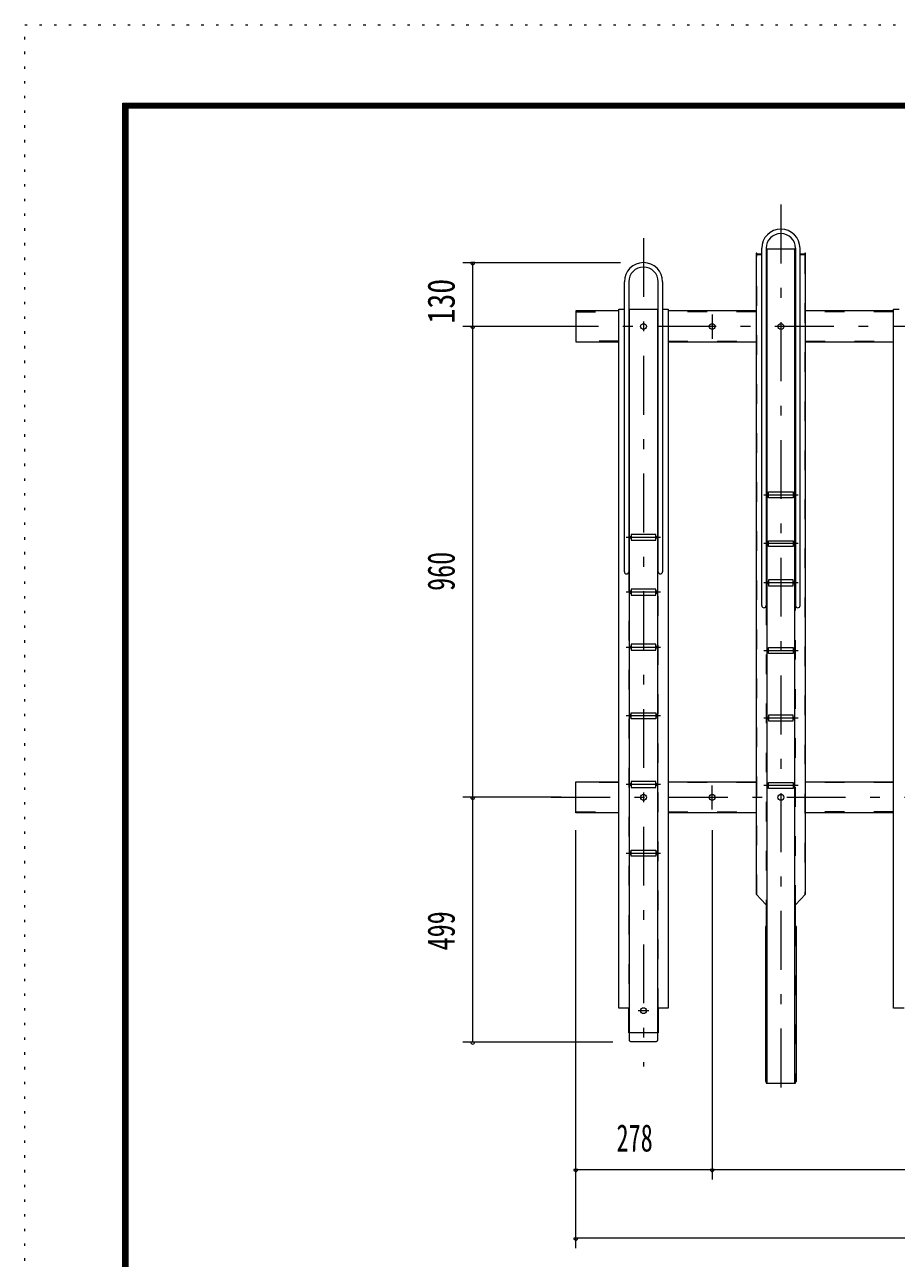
# Model space of a CAD drawing. Units: millimetres, scale not verified. Extents: x -5940 to 5940, y -6448 to 6448.
# Drawn here: x -5940 to -4163, y -563 to 1952 of the extents above; entities that cross this region are included whole.
import ezdxf
from ezdxf.enums import TextEntityAlignment as Align

# ---------------------------------------------------------------- set-up
doc = ezdxf.new("R2010")
doc.units = ezdxf.units.MM
doc.header["$LTSCALE"] = 10
for name, pattern in [('USER2', [10, 4, -6]), ('USER3', [24, 12, -5, 2, -5]), ('USER5', [3, 0.5, -2.5])]:
    doc.linetypes.add(name, pattern=pattern)
for name, color, linetype, lineweight in [('0-2_2-0BOLD', 7, 'Continuous', 18), ('0-3_2-1HIDDEN', 3, 'USER2', 18), ('0-4_2-2CENTER', 3, 'USER3', 18), ('0-5_2-5DIM', 3, 'Continuous', 18), ('0-7_F-F', 5, 'Continuous', 18), ('0-8_F-E_J_ADD', 5, 'USER5', 18)]:
    doc.layers.add(name, color=color, linetype=linetype, lineweight=lineweight)
doc.styles.add('ＭＳ ゴシック', font='')
doc.styles.get('ＭＳ ゴシック').set_extended_font_data('MS Gothic')

msp = doc.modelspace()

# ---------------------------------------------------------------- linework, layer by layer
at = {"layer": '0-2_2-0BOLD'}
for p, q in [((-4448.75, 1484.11), (-4437.35, 1484.11)), ((-4437.35, 768.13), (-4437.35, 1496.53)), ((-4428.35, 1496.53), (-4428.35, 768.13)), ((-4368.35, 1494.85), (-4428.35, 1494.85)), ((-4428.35, 1484.11), (-4426.75, 1484.11)), ((-4369.95, -205.78), (-4369.95, 1494.56)), ((-4368.35, 1484.11), (-4369.95, 1484.11)), ((-4368.35, 1496.53), (-4368.35, 768.13)), ((-4359.35, 768.13), (-4359.35, 1496.53)), ((-4359.35, 1484.11), (-4347.95, 1484.11)), ((-4717.35, 837.19), (-4717.35, 1428.19)), ((-4708.35, 1428.19), (-4708.35, 837.19)), ((-4648.35, 837.19), (-4648.35, 1428.19)), ((-4639.35, 1428.19), (-4639.35, 837.19)), ((-4708.35, 1372.19), (-4648.35, 1372.19)), ((-4639.35, 1372.19), (-4627.95, 1372.19)), ((-4448.75, 1368.69), (-4627.95, 1368.69)), ((-4168.75, 1368.69), (-4347.95, 1368.69)), ((-4627.95, 1305.69), (-4448.75, 1305.69)), ((-4347.95, 1305.69), (-4168.75, 1305.69)), ((-4426.75, 995.79), (-4423.35, 995.79)), ((-4423.35, 991.79), (-4426.75, 991.79)), ((-4373.35, 995.79), (-4369.95, 995.79)), ((-4369.95, 991.79), (-4373.35, 991.79)), ((-4706.75, 909.19), (-4703.35, 909.19)), ((-4653.35, 909.19), (-4649.95, 909.19)), ((-4703.35, 905.19), (-4706.75, 905.19)), ((-4649.95, 905.19), (-4653.35, 905.19)), ((-4423.35, 896.33), (-4426.75, 896.33)), ((-4426.75, 892.33), (-4423.35, 892.33)), ((-4369.95, 896.33), (-4373.35, 896.33)), ((-4373.35, 892.33), (-4369.95, 892.33)), ((-4426.75, 816.28), (-4423.35, 816.28)), ((-4423.35, 812.28), (-4426.75, 812.28)), ((-4373.35, 816.28), (-4369.95, 816.28)), ((-4369.95, 812.28), (-4373.35, 812.28)), ((-4703.35, 797.19), (-4706.75, 797.19)), ((-4706.75, 793.19), (-4703.35, 793.19)), ((-4649.95, 797.19), (-4653.35, 797.19)), ((-4653.35, 793.19), (-4649.95, 793.19)), ((-4706.75, 685.19), (-4703.35, 685.19)), ((-4703.35, 681.19), (-4706.75, 681.19)), ((-4653.35, 685.19), (-4649.95, 685.19)), ((-4649.95, 681.19), (-4653.35, 681.19)), ((-4423.35, 678.54), (-4426.75, 678.54)), ((-4426.75, 674.54), (-4423.35, 674.54)), ((-4369.95, 678.54), (-4373.35, 678.54)), ((-4373.35, 674.54), (-4369.95, 674.54)), ((-4703.35, 545.19), (-4706.75, 545.19)), ((-4706.75, 541.19), (-4703.35, 541.19)), ((-4649.95, 545.19), (-4653.35, 545.19)), ((-4653.35, 541.19), (-4649.95, 541.19)), ((-4426.75, 540.79), (-4423.35, 540.79)), ((-4423.35, 536.79), (-4426.75, 536.79)), ((-4373.35, 540.79), (-4369.95, 540.79)), ((-4369.95, 536.79), (-4373.35, 536.79)), ((-4706.75, 405.19), (-4703.35, 405.19)), ((-4653.35, 405.19), (-4649.95, 405.19)), ((-4627.95, 408.69), (-4448.75, 408.69)), ((-4423.35, 403.05), (-4426.75, 403.05)), ((-4369.95, 403.05), (-4373.35, 403.05)), ((-4347.95, 408.69), (-4168.75, 408.69)), ((-4703.35, 401.19), (-4706.75, 401.19)), ((-4649.95, 401.19), (-4653.35, 401.19)), ((-4426.75, 399.05), (-4423.35, 399.05)), ((-4373.35, 399.05), (-4369.95, 399.05)), ((-4448.75, 345.69), (-4627.95, 345.69)), ((-4168.75, 345.69), (-4347.95, 345.69)), ((-4703.35, 265.19), (-4706.75, 265.19)), ((-4706.75, 261.19), (-4703.35, 261.19)), ((-4649.95, 265.19), (-4653.35, 265.19)), ((-4653.35, 261.19), (-4649.95, 261.19)), ((-4428.35, 157.86), (-4426.75, 157.86)), ((-4426.75, 113.85), (-4429.95, 113.85))]:
    msp.add_line(p, q, dxfattribs=at)
for points in [[(-4437.35, 1484.4), (-4447.15, 1484.4), (-4447.15, 1486.44), (-4448.75, 1486.44), (-4448.75, 179.5), (-4428.35, 157.86), (-4428.35, 113.85)], [(-4369.95, 1494.56), (-4426.75, 1494.56), (-4426.75, -205.78)], [(-4368.35, 157.86), (-4347.95, 179.5), (-4347.95, 1486.44), (-4349.55, 1486.44), (-4349.55, 1484.4), (-4359.35, 1484.4)], [(-4728.75, 1368.69), (-4816.35, 1368.69), (-4816.35, 1305.69), (-4728.75, 1305.69)], [(-4706.75, -52.81), (-4728.75, -52.81), (-4728.75, 1372.19), (-4717.35, 1372.19)], [(-4649.95, 1372.19), (-4649.95, -118.09), (-4649.97, -118.39), (-4650.03, -118.7), (-4650.12, -119), (-4650.25, -119.3), (-4650.42, -119.58), (-4650.62, -119.85), (-4650.86, -120.11), (-4651.12, -120.36), (-4651.42, -120.59), (-4651.74, -120.79), (-4652.08, -120.98), (-4652.45, -121.15), (-4652.84, -121.29), (-4653.24, -121.41), (-4653.66, -121.5), (-4654.08, -121.57), (-4654.51, -121.61), (-4654.95, -121.62), (-4701.75, -121.62), (-4702.19, -121.61), (-4702.62, -121.57), (-4703.04, -121.5), (-4703.46, -121.41), (-4703.86, -121.29), (-4704.25, -121.15), (-4704.62, -120.98), (-4704.96, -120.79), (-4705.29, -120.59), (-4705.58, -120.36), (-4705.85, -120.11), (-4706.08, -119.85), (-4706.28, -119.58), (-4706.45, -119.3), (-4706.58, -119), (-4706.67, -118.7), (-4706.73, -118.39), (-4706.75, -118.09), (-4706.75, 1372.19)], [(-4627.95, 1372.19), (-4627.95, -52.81), (-4649.95, -52.81)], [(-4146.75, -52.81), (-4168.75, -52.81), (-4168.75, 1372.19), (-4157.35, 1372.19)], [(-4728.75, 345.69), (-4816.35, 345.69), (-4816.35, 408.69), (-4728.75, 408.69)], [(-4368.35, 113.85), (-4368.35, 157.86), (-4369.95, 157.86)], [(-4429.95, 113.85), (-4429.95, -202.5), (-4426.75, -202.5)], [(-4369.95, -202.5), (-4366.75, -202.5), (-4366.75, 113.85), (-4369.95, 113.85)], [(-4648.35, -52.81), (-4648.35, -102.81), (-4708.35, -102.81), (-4708.35, -52.81)], [(-4428.35, -202.5), (-4428.35, -205.78), (-4368.35, -205.78), (-4368.35, -202.5)]]:
    msp.add_lwpolyline(points, dxfattribs=at)
for points in [[(-4423.35, 987.79), (-4423.35, 999.79), (-4373.35, 999.79), (-4373.35, 987.79)], [(-4653.35, 913.19), (-4703.35, 913.19), (-4703.35, 901.19), (-4653.35, 901.19)], [(-4373.35, 888.33), (-4423.35, 888.33), (-4423.35, 900.33), (-4373.35, 900.33)], [(-4423.35, 808.28), (-4373.35, 808.28), (-4373.35, 820.28), (-4423.35, 820.28)], [(-4703.35, 801.19), (-4703.35, 789.19), (-4653.35, 789.19), (-4653.35, 801.19)], [(-4653.35, 689.19), (-4703.35, 689.19), (-4703.35, 677.19), (-4653.35, 677.19)], [(-4373.35, 670.54), (-4423.35, 670.54), (-4423.35, 682.54), (-4373.35, 682.54)], [(-4703.35, 549.19), (-4653.35, 549.19), (-4653.35, 537.19), (-4703.35, 537.19)], [(-4423.35, 532.79), (-4373.35, 532.79), (-4373.35, 544.79), (-4423.35, 544.79)], [(-4653.35, 409.19), (-4703.35, 409.19), (-4703.35, 397.19), (-4653.35, 397.19)], [(-4423.35, 407.05), (-4373.35, 407.05), (-4373.35, 395.05), (-4423.35, 395.05)], [(-4703.35, 269.19), (-4653.35, 269.19), (-4653.35, 257.19), (-4703.35, 257.19)]]:
    msp.add_lwpolyline(points, close=True, dxfattribs=at)
for centre in [(-4678.35, 1337.19), (-4538.35, 1337.19), (-4398.35, 1337.19), (-4678.35, 377.19), (-4538.35, 377.19), (-4398.35, 377.19), (-4678.35, -57.81)]:
    msp.add_circle(centre, 6, dxfattribs=at)
for centre, radius, start, end in [((-4398.35, 1496.53), 39, 0, 180), ((-4398.35, 1496.53), 30, 0, 180), ((-4678.35, 1428.19), 39, 0, 180), ((-4678.35, 1428.19), 30, 0, 180), ((-4712.85, 837.19), 4.5, 180, 0), ((-4643.85, 837.19), 4.5, 180, 0), ((-4432.85, 768.13), 4.5, 180, 0), ((-4363.85, 768.13), 4.5, 180, 0)]:
    msp.add_arc(centre, radius, start, end, dxfattribs=at)
at = {"layer": '0-3_2-1HIDDEN'}
for p, q in [((-4447.15, 179.5), (-4447.15, 1484.4)), ((-4816.35, 1367.09), (-4728.75, 1367.09)), ((-4448.75, 1367.09), (-4627.95, 1367.09)), ((-4168.75, 1367.09), (-4347.95, 1367.09)), ((-4728.75, 1307.29), (-4816.35, 1307.29)), ((-4627.95, 1307.29), (-4448.75, 1307.29)), ((-4347.95, 1307.29), (-4168.75, 1307.29)), ((-4708.35, 837.19), (-4708.35, -52.81)), ((-4648.35, -52.81), (-4648.35, 837.19)), ((-4428.35, 768.13), (-4428.35, 157.86)), ((-4368.35, 157.86), (-4368.35, 768.13)), ((-4728.75, 407.09), (-4816.35, 407.09)), ((-4448.75, 407.09), (-4627.95, 407.09)), ((-4168.75, 407.09), (-4347.95, 407.09)), ((-4816.35, 347.29), (-4728.75, 347.29)), ((-4627.95, 347.29), (-4448.75, 347.29)), ((-4168.75, 347.29), (-4347.95, 347.29)), ((-4447.15, 179.5), (-4448.75, 179.5)), ((-4428.35, -202.5), (-4428.35, 113.85)), ((-4368.35, 113.85), (-4368.35, -202.5))]:
    msp.add_line(p, q, dxfattribs=at)
msp.add_lwpolyline([(-4349.55, 1484.4), (-4349.55, 179.5), (-4347.95, 179.5)], dxfattribs=at)
at = {"layer": '0-4_2-2CENTER'}
for p, q in [((-4398.35, 1585.53), (-4398.35, -255.78)), ((-4678.35, 1517.19), (-4678.35, -171.62)), ((-4538.35, 1361.26), (-4538.35, 1312.05)), ((-3090.35, 1337.19), (-4866.35, 1337.19)), ((-4433.35, 993.79), (-4363.35, 993.79)), ((-4643.35, 907.19), (-4713.35, 907.19)), ((-4363.35, 894.33), (-4433.35, 894.33)), ((-4363.35, 814.28), (-4433.35, 814.28)), ((-4643.35, 795.19), (-4713.35, 795.19)), ((-4713.35, 683.19), (-4643.35, 683.19)), ((-4433.35, 676.54), (-4363.35, 676.54)), ((-4643.35, 543.19), (-4713.35, 543.19)), ((-4363.35, 538.79), (-4433.35, 538.79)), ((-4643.35, 403.19), (-4713.35, 403.19)), ((-4538.35, 352.05), (-4538.35, 401.26)), ((-4363.35, 401.05), (-4433.35, 401.05)), ((-4866.35, 377.19), (-3090.35, 377.19)), ((-4713.35, 263.19), (-4643.35, 263.19)), ((-4689.35, -57.81), (-4667.35, -57.81))]:
    msp.add_line(p, q, dxfattribs=at)
at = {"layer": '0-5_2-5DIM'}
for p, q in [((-5046.35, 1467.19), (-4725.12, 1467.19)), ((-5022.35, 1467.19), (-5030.35, 1467.19)), ((-5026.35, -121.81), (-5026.35, 1467.19)), ((-4846.35, 1337.19), (-5046.35, 1337.19)), ((-5022.35, 1337.19), (-5030.35, 1337.19)), ((-4846.35, 377.19), (-5046.35, 377.19)), ((-5022.35, 377.19), (-5030.35, 377.19)), ((-4816.35, -541.81), (-4816.35, 310.28)), ((-4538.35, 310.28), (-4538.35, -401.81)), ((-4740.5, -121.81), (-5046.35, -121.81)), ((-5022.35, -121.81), (-5030.35, -121.81)), ((-4812.35, -381.81), (-4820.35, -381.81)), ((-4816.35, -381.81), (-3140.35, -381.81)), ((-4534.35, -381.81), (-4542.35, -381.81)), ((-4812.35, -521.81), (-4820.35, -521.81)), ((-3140.35, -521.81), (-4816.35, -521.81))]:
    msp.add_line(p, q, dxfattribs=at)
for centre in [(-5026.35, 1467.19), (-5026.35, 1337.19), (-5026.35, 377.19), (-5026.35, -121.81), (-4816.35, -381.81), (-4538.35, -381.81), (-4816.35, -521.81)]:
    msp.add_arc(centre, 4, 180, 0, dxfattribs=at)
at = {"layer": '0-7_F-F'}
for points in [[(5740.5, -6247.61), (-5739.5, -6247.61), (-5739.5, 1792.39), (5740.5, 1792.39)], [(5739.49, -6246.61), (-5738.5, -6246.61), (-5738.5, 1791.39), (5739.49, 1791.39)], [(5738.49, -6245.61), (5738.49, 1790.39), (-5737.5, 1790.39), (-5737.5, -6245.61)], [(5737.49, -6244.61), (-5736.5, -6244.61), (-5736.5, 1789.39), (5737.49, 1789.39)], [(5736.5, -6243.61), (5736.5, 1788.39), (-5735.5, 1788.39), (-5735.5, -6243.61)], [(5735.5, -6242.61), (-5734.5, -6242.61), (-5734.5, 1787.39), (5735.5, 1787.39)], [(5734.49, -6241.61), (5734.49, 1786.39), (-5733.5, 1786.39), (-5733.5, -6241.61)], [(5733.5, -6240.61), (-5732.5, -6240.61), (-5732.5, 1785.39), (5733.5, 1785.39)], [(5732.49, -6239.61), (-5731.5, -6239.61), (-5731.5, 1784.39), (5732.49, 1784.39)], [(5731.5, -6238.61), (-5730.5, -6238.61), (-5730.5, 1783.39), (5731.5, 1783.39)], [(5730.49, -6237.61), (5730.49, 1782.39), (-5729.5, 1782.39), (-5729.5, -6237.61)]]:
    msp.add_lwpolyline(points, close=True, dxfattribs=at)
at = {"layer": '0-8_F-E_J_ADD'}
msp.add_lwpolyline([(5940.5, -6447.61), (-5939.5, -6447.61), (-5939.5, 1952.39), (5940.5, 1952.39)], close=True, dxfattribs=at)

# ---------------------------------------------------------------- texts
at = {"layer": '0-5_2-5DIM', "color": 7, "style": 'ＭＳ ゴシック'}
for s, width, p in [('130', 0.8, (-5046.35, 1343.21)), ('960', 0.7, (-5046.35, 798.04)), ('499', 0.7, (-5046.35, 65.12))]:
    msp.add_text(s, height=55.72, rotation=90, dxfattribs=dict(at, width=width)).set_placement(p, align=Align.BOTTOM_LEFT)
at = {"layer": '0-5_2-5DIM', "color": 7, "style": 'ＭＳ ゴシック', "width": 0.65}
msp.add_text('278', height=55.72, dxfattribs=at).set_placement((-4733.34, -361.81), align=Align.BOTTOM_LEFT)

doc.saveas('drawing.dxf')
